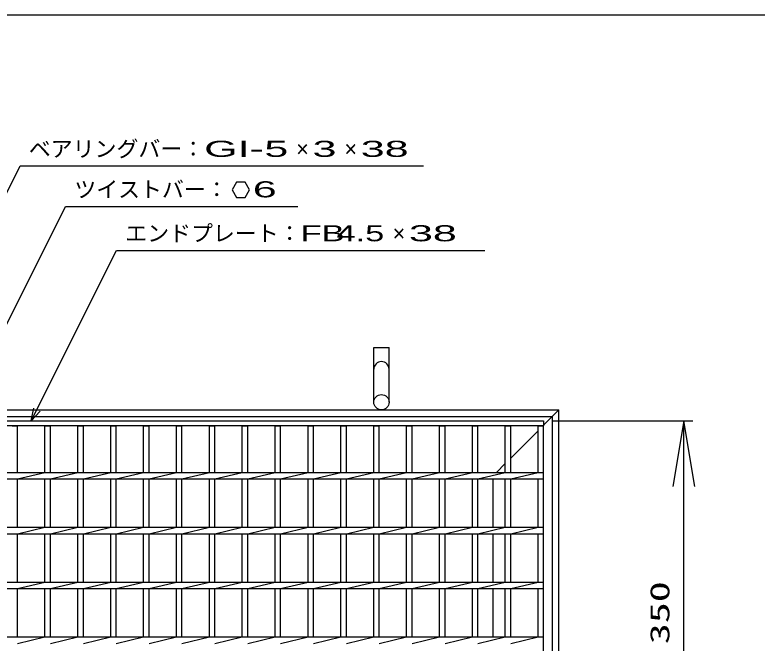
# Model space of a CAD drawing. Units: millimetres, scale not verified. Extents: x -1456 to 1389, y -1026 to 839.
# Drawn here: x -868 to -191, y 266 to 839 of the extents above; entities that cross this region are included whole.
import ezdxf
from ezdxf.enums import TextEntityAlignment as Align

# ---------------------------------------------------------------- set-up
doc = ezdxf.new("R2010")
doc.units = ezdxf.units.MM
doc.header["$LTSCALE"] = 8
for name, color, linetype, lineweight in [('0_2', 150, 'Continuous', 25), ('16', 3, 'Continuous', 25), ('19', 6, 'Continuous', 25), ('22', 4, 'Continuous', 25)]:
    doc.layers.add(name, color=color, linetype=linetype, lineweight=lineweight)
doc.styles.add('ベクトル', font='')
doc.styles.add('ＭＳ ゴシック', font='')
doc.styles.get('ベクトル').set_extended_font_data('ベクトル')
doc.styles.get('ＭＳ ゴシック').set_extended_font_data('MS Gothic')

# ---------------------------------------------------------------- blocks, each defined once
blk = doc.blocks.new('open_arrow')
at = {"color": 0, "linetype": 'Continuous', "lineweight": -2}
blk.add_lwpolyline([(7.5, 1.25), (0, 0), (7.5, -1.25)], dxfattribs=at)

msp = doc.modelspace()

# ---------------------------------------------------------------- linework, layer by layer
at = {"layer": '0_2'}
msp.add_line((-1379.2, 838.8), (1388.8, 838.8), dxfattribs=at)
at = {"layer": '16'}
for p, q in [((-1081, 468.5), (-386, 468.5)), ((-386, 468.5), (-386, 464)), ((-386, 464), (-1081, 464)), ((-871, 464), (-866, 464)), ((-866, 421.5), (-866, 464)), ((-841, 421.5), (-841, 464)), ((-841, 464), (-836, 464)), ((-836, 421.5), (-836, 464)), ((-811, 421.5), (-811, 464)), ((-811, 464), (-806, 464)), ((-806, 421.5), (-806, 464)), ((-781, 421.5), (-781, 464)), ((-781, 464), (-776, 464)), ((-776, 421.5), (-776, 464)), ((-751, 421.5), (-751, 464)), ((-751, 464), (-746, 464)), ((-746, 421.5), (-746, 464)), ((-721, 421.5), (-721, 464)), ((-721, 464), (-716, 464)), ((-716, 421.5), (-716, 464)), ((-691, 421.5), (-691, 464)), ((-691, 464), (-686, 464)), ((-686, 421.5), (-686, 464)), ((-661, 421.5), (-661, 464)), ((-661, 464), (-656, 464)), ((-656, 421.5), (-656, 464)), ((-631, 421.5), (-631, 464)), ((-631, 464), (-626, 464)), ((-626, 421.5), (-626, 464)), ((-601, 421.5), (-601, 464)), ((-601, 464), (-596, 464)), ((-596, 421.5), (-596, 464)), ((-571, 421.5), (-571, 464)), ((-571, 464), (-566, 464)), ((-566, 421.5), (-566, 464)), ((-541, 421.5), (-541, 464)), ((-541, 464), (-536, 464)), ((-536, 421.5), (-536, 464)), ((-511, 421.5), (-511, 464)), ((-511, 464), (-506, 464)), ((-506, 421.5), (-506, 464)), ((-481, 421.5), (-481, 464)), ((-481, 464), (-476, 464)), ((-476, 421.5), (-476, 464)), ((-451, 421.5), (-451, 464)), ((-451, 464), (-446, 464)), ((-446, 421.5), (-446, 464)), ((-421, 421.5), (-421, 464)), ((-421, 464), (-416, 464)), ((-416, 421.5), (-416, 464)), ((-391, 421.5), (-391, 464)), ((-391, 464), (-386, 464)), ((-386, -227), (-386, 464)), ((-1081, 421.5), (-386, 421.5)), ((-866, 415.5), (-841, 421.5)), ((-836, 415.5), (-811, 421.5)), ((-806, 415.5), (-781, 421.5)), ((-776, 415.5), (-751, 421.5)), ((-746, 415.5), (-721, 421.5)), ((-716, 415.5), (-691, 421.5)), ((-686, 415.5), (-661, 421.5)), ((-656, 415.5), (-631, 421.5)), ((-626, 415.5), (-601, 421.5)), ((-596, 415.5), (-571, 421.5)), ((-566, 415.5), (-541, 421.5)), ((-536, 415.5), (-511, 421.5)), ((-506, 415.5), (-481, 421.5)), ((-476, 415.5), (-451, 421.5)), ((-446, 415.5), (-421, 421.5)), ((-416, 415.5), (-391, 421.5)), ((-386, 415.5), (-386, 421.5)), ((-1081, 415.5), (-386, 415.5)), ((-866, 371.5), (-866, 415.5)), ((-841, 371.5), (-841, 415.5)), ((-836, 371.5), (-836, 415.5)), ((-811, 371.5), (-811, 415.5)), ((-806, 371.5), (-806, 415.5)), ((-781, 371.5), (-781, 415.5)), ((-776, 371.5), (-776, 415.5)), ((-751, 371.5), (-751, 415.5)), ((-746, 371.5), (-746, 415.5)), ((-721, 371.5), (-721, 415.5)), ((-716, 371.5), (-716, 415.5)), ((-691, 371.5), (-691, 415.5)), ((-686, 371.5), (-686, 415.5)), ((-661, 371.5), (-661, 415.5)), ((-656, 371.5), (-656, 415.5)), ((-631, 371.5), (-631, 415.5)), ((-626, 371.5), (-626, 415.5)), ((-601, 371.5), (-601, 415.5)), ((-596, 371.5), (-596, 415.5)), ((-571, 371.5), (-571, 415.5)), ((-566, 371.5), (-566, 415.5)), ((-541, 371.5), (-541, 415.5)), ((-536, 371.5), (-536, 415.5)), ((-511, 371.5), (-511, 415.5)), ((-506, 371.5), (-506, 415.5)), ((-481, 371.5), (-481, 415.5)), ((-476, 371.5), (-476, 415.5)), ((-451, 371.5), (-451, 415.5)), ((-446, 371.5), (-446, 415.5)), ((-421, 371.5), (-421, 415.5)), ((-416, 371.5), (-416, 415.5)), ((-391, 371.5), (-391, 415.5)), ((-1081, 371.5), (-386, 371.5)), ((-866, 365.5), (-841, 371.5)), ((-836, 365.5), (-811, 371.5)), ((-806, 365.5), (-781, 371.5)), ((-776, 365.5), (-751, 371.5)), ((-746, 365.5), (-721, 371.5)), ((-716, 365.5), (-691, 371.5)), ((-686, 365.5), (-661, 371.5)), ((-656, 365.5), (-631, 371.5)), ((-626, 365.5), (-601, 371.5)), ((-596, 365.5), (-571, 371.5)), ((-566, 365.5), (-541, 371.5)), ((-536, 365.5), (-511, 371.5)), ((-506, 365.5), (-481, 371.5)), ((-476, 365.5), (-451, 371.5)), ((-446, 365.5), (-421, 371.5)), ((-416, 365.5), (-391, 371.5)), ((-386, 365.5), (-386, 371.5)), ((-1081, 365.5), (-386, 365.5)), ((-866, 321.5), (-866, 365.5)), ((-841, 321.5), (-841, 365.5)), ((-836, 321.5), (-836, 365.5)), ((-811, 321.5), (-811, 365.5)), ((-806, 321.5), (-806, 365.5)), ((-781, 321.5), (-781, 365.5)), ((-776, 321.5), (-776, 365.5)), ((-751, 321.5), (-751, 365.5)), ((-746, 321.5), (-746, 365.5)), ((-721, 321.5), (-721, 365.5)), ((-716, 321.5), (-716, 365.5)), ((-691, 321.5), (-691, 365.5)), ((-686, 321.5), (-686, 365.5)), ((-661, 321.5), (-661, 365.5)), ((-656, 321.5), (-656, 365.5)), ((-631, 321.5), (-631, 365.5)), ((-626, 321.5), (-626, 365.5)), ((-601, 321.5), (-601, 365.5)), ((-596, 321.5), (-596, 365.5)), ((-571, 321.5), (-571, 365.5)), ((-566, 321.5), (-566, 365.5)), ((-541, 321.5), (-541, 365.5)), ((-536, 321.5), (-536, 365.5)), ((-511, 321.5), (-511, 365.5)), ((-506, 321.5), (-506, 365.5)), ((-481, 321.5), (-481, 365.5)), ((-476, 321.5), (-476, 365.5)), ((-451, 321.5), (-451, 365.5)), ((-446, 321.5), (-446, 365.5)), ((-421, 321.5), (-421, 365.5)), ((-416, 321.5), (-416, 365.5)), ((-391, 321.5), (-391, 365.5)), ((-1081, 321.5), (-386, 321.5)), ((-866, 315.5), (-841, 321.5)), ((-836, 315.5), (-811, 321.5)), ((-806, 315.5), (-781, 321.5)), ((-776, 315.5), (-751, 321.5)), ((-746, 315.5), (-721, 321.5)), ((-716, 315.5), (-691, 321.5)), ((-686, 315.5), (-661, 321.5)), ((-656, 315.5), (-631, 321.5)), ((-626, 315.5), (-601, 321.5)), ((-596, 315.5), (-571, 321.5)), ((-566, 315.5), (-541, 321.5)), ((-536, 315.5), (-511, 321.5)), ((-506, 315.5), (-481, 321.5)), ((-476, 315.5), (-451, 321.5)), ((-446, 315.5), (-421, 321.5)), ((-416, 315.5), (-391, 321.5)), ((-386, 315.5), (-386, 321.5)), ((-1081, 315.5), (-386, 315.5)), ((-866, 271.5), (-866, 315.5)), ((-841, 271.5), (-841, 315.5)), ((-836, 271.5), (-836, 315.5)), ((-811, 271.5), (-811, 315.5)), ((-806, 271.5), (-806, 315.5)), ((-781, 271.5), (-781, 315.5)), ((-776, 271.5), (-776, 315.5)), ((-751, 271.5), (-751, 315.5)), ((-746, 271.5), (-746, 315.5)), ((-721, 271.5), (-721, 315.5)), ((-716, 271.5), (-716, 315.5)), ((-691, 271.5), (-691, 315.5)), ((-686, 271.5), (-686, 315.5)), ((-661, 271.5), (-661, 315.5)), ((-656, 271.5), (-656, 315.5)), ((-631, 271.5), (-631, 315.5)), ((-626, 271.5), (-626, 315.5)), ((-601, 271.5), (-601, 315.5)), ((-596, 271.5), (-596, 315.5)), ((-571, 271.5), (-571, 315.5)), ((-566, 271.5), (-566, 315.5)), ((-541, 271.5), (-541, 315.5)), ((-536, 271.5), (-536, 315.5)), ((-511, 271.5), (-511, 315.5)), ((-506, 271.5), (-506, 315.5)), ((-481, 271.5), (-481, 315.5)), ((-476, 271.5), (-476, 315.5)), ((-451, 271.5), (-451, 315.5)), ((-446, 271.5), (-446, 315.5)), ((-421, 271.5), (-421, 315.5)), ((-416, 271.5), (-416, 315.5)), ((-391, 271.5), (-391, 315.5)), ((-1081, 271.5), (-386, 271.5)), ((-866, 265.5), (-841, 271.5)), ((-836, 265.5), (-811, 271.5)), ((-806, 265.5), (-781, 271.5)), ((-776, 265.5), (-751, 271.5)), ((-746, 265.5), (-721, 271.5)), ((-716, 265.5), (-691, 271.5)), ((-686, 265.5), (-661, 271.5)), ((-656, 265.5), (-631, 271.5)), ((-626, 265.5), (-601, 271.5)), ((-596, 265.5), (-571, 271.5)), ((-566, 265.5), (-541, 271.5)), ((-536, 265.5), (-511, 271.5)), ((-506, 265.5), (-481, 271.5)), ((-476, 265.5), (-451, 271.5)), ((-446, 265.5), (-421, 271.5)), ((-416, 265.5), (-391, 271.5)), ((-386, 265.5), (-386, 271.5))]:
    msp.add_line(p, q, dxfattribs=at)
at = {"layer": '19'}
for p, q in [((-541, 485.5), (-541, 535.5)), ((-541, 535.5), (-527, 535.5)), ((-527, 485.5), (-527, 535.5)), ((-1095, 478.5), (-372, 478.5)), ((-386, 464.5), (-372, 478.5)), ((-372, -241.5), (-372, 478.5)), ((-1089, 472.5), (-378, 472.5)), ((-378, -235.5), (-378, 472.5)), ((-416, 434.5), (-391, 459.5)), ((-429, 421.5), (-421, 429.5)), ((-432, 371.5), (-432, 415.5)), ((-432, 321.5), (-432, 365.5)), ((-432, 271.5), (-432, 315.5))]:
    msp.add_line(p, q, dxfattribs=at)
msp.add_circle((-534, 485.5), 7, dxfattribs=at)
msp.add_arc((-534, 515.5), 7, 0, 180, dxfattribs=at)
at = {"layer": '22'}
for p, q in [((-1016, 396.5), (-863.75, 701)), ((-863.75, 701), (-495.75, 701)), ((-666.25, 686.212), (-670.25, 679.284)), ((-658.25, 686.212), (-666.25, 686.212)), ((-654.25, 679.2), (-658.25, 686.212)), ((-670.25, 679.284), (-666.25, 672.356)), ((-658.25, 672.356), (-654.25, 679.284)), ((-666.25, 672.356), (-658.25, 672.356)), ((-943.5, 421.5), (-822.25, 664)), ((-822.25, 664), (-610.25, 664)), ((-853.5, 468.5), (-775.75, 624)), ((-775.75, 624), (-439.75, 624)), ((-853.5, 468.5), (-851.1, 480.18)), ((-853.5, 468.5), (-845.5, 477.3)), ((-378, 468.5), (-249.989, 468.5)), ((-257.989, 118.5), (-257.989, 468.5))]:
    msp.add_line(p, q, dxfattribs=at)

# ---------------------------------------------------------------- block references
at = {"layer": '22', "xscale": 8, "yscale": 8, "rotation": 270}
msp.add_blockref('open_arrow', (-257.989, 468.5), dxfattribs=at)

# ---------------------------------------------------------------- texts
at = {"layer": '22', "color": 2, "style": 'ベクトル'}
for s, p in [('ベアリングバー：', (-855.75, 716.6)), ('×', (-611.75, 716.6)), ('×', (-567.75, 716.6)), ('ツイストバー：', (-814.25, 679.6)), ('エンドプレート：', (-767.75, 639.6)), ('×', (-523.75, 639.6))]:
    msp.add_text(s, height=14.66, dxfattribs=at).set_placement(p, align=Align.MIDDLE_LEFT)
for s, width, p in [('GI-', 2, (-695.75, 716.6)), (' 5 ', 2, (-651.75, 716.6)), (' 3 ', 2, (-607.75, 716.6)), (' 38 ', 2, (-563.75, 716.6)), (' 6 ', 2, (-662.25, 679.684)), ('FB', 1.6, (-607.75, 639.6)), (' 4.5 ', 1.6, (-583.75, 639.6)), (' 38 ', 2, (-519.75, 639.6))]:
    msp.add_text(s, height=14.66, dxfattribs=dict(at, width=width)).set_placement(p, align=Align.MIDDLE_LEFT)
at = {"layer": '22', "style": 'ＭＳ ゴシック', "width": 1.6}
msp.add_text('350', height=17.6, rotation=90, dxfattribs=at).set_placement((-265.989, 293.5), align=Align.BOTTOM_CENTER)

doc.saveas('drawing.dxf')
